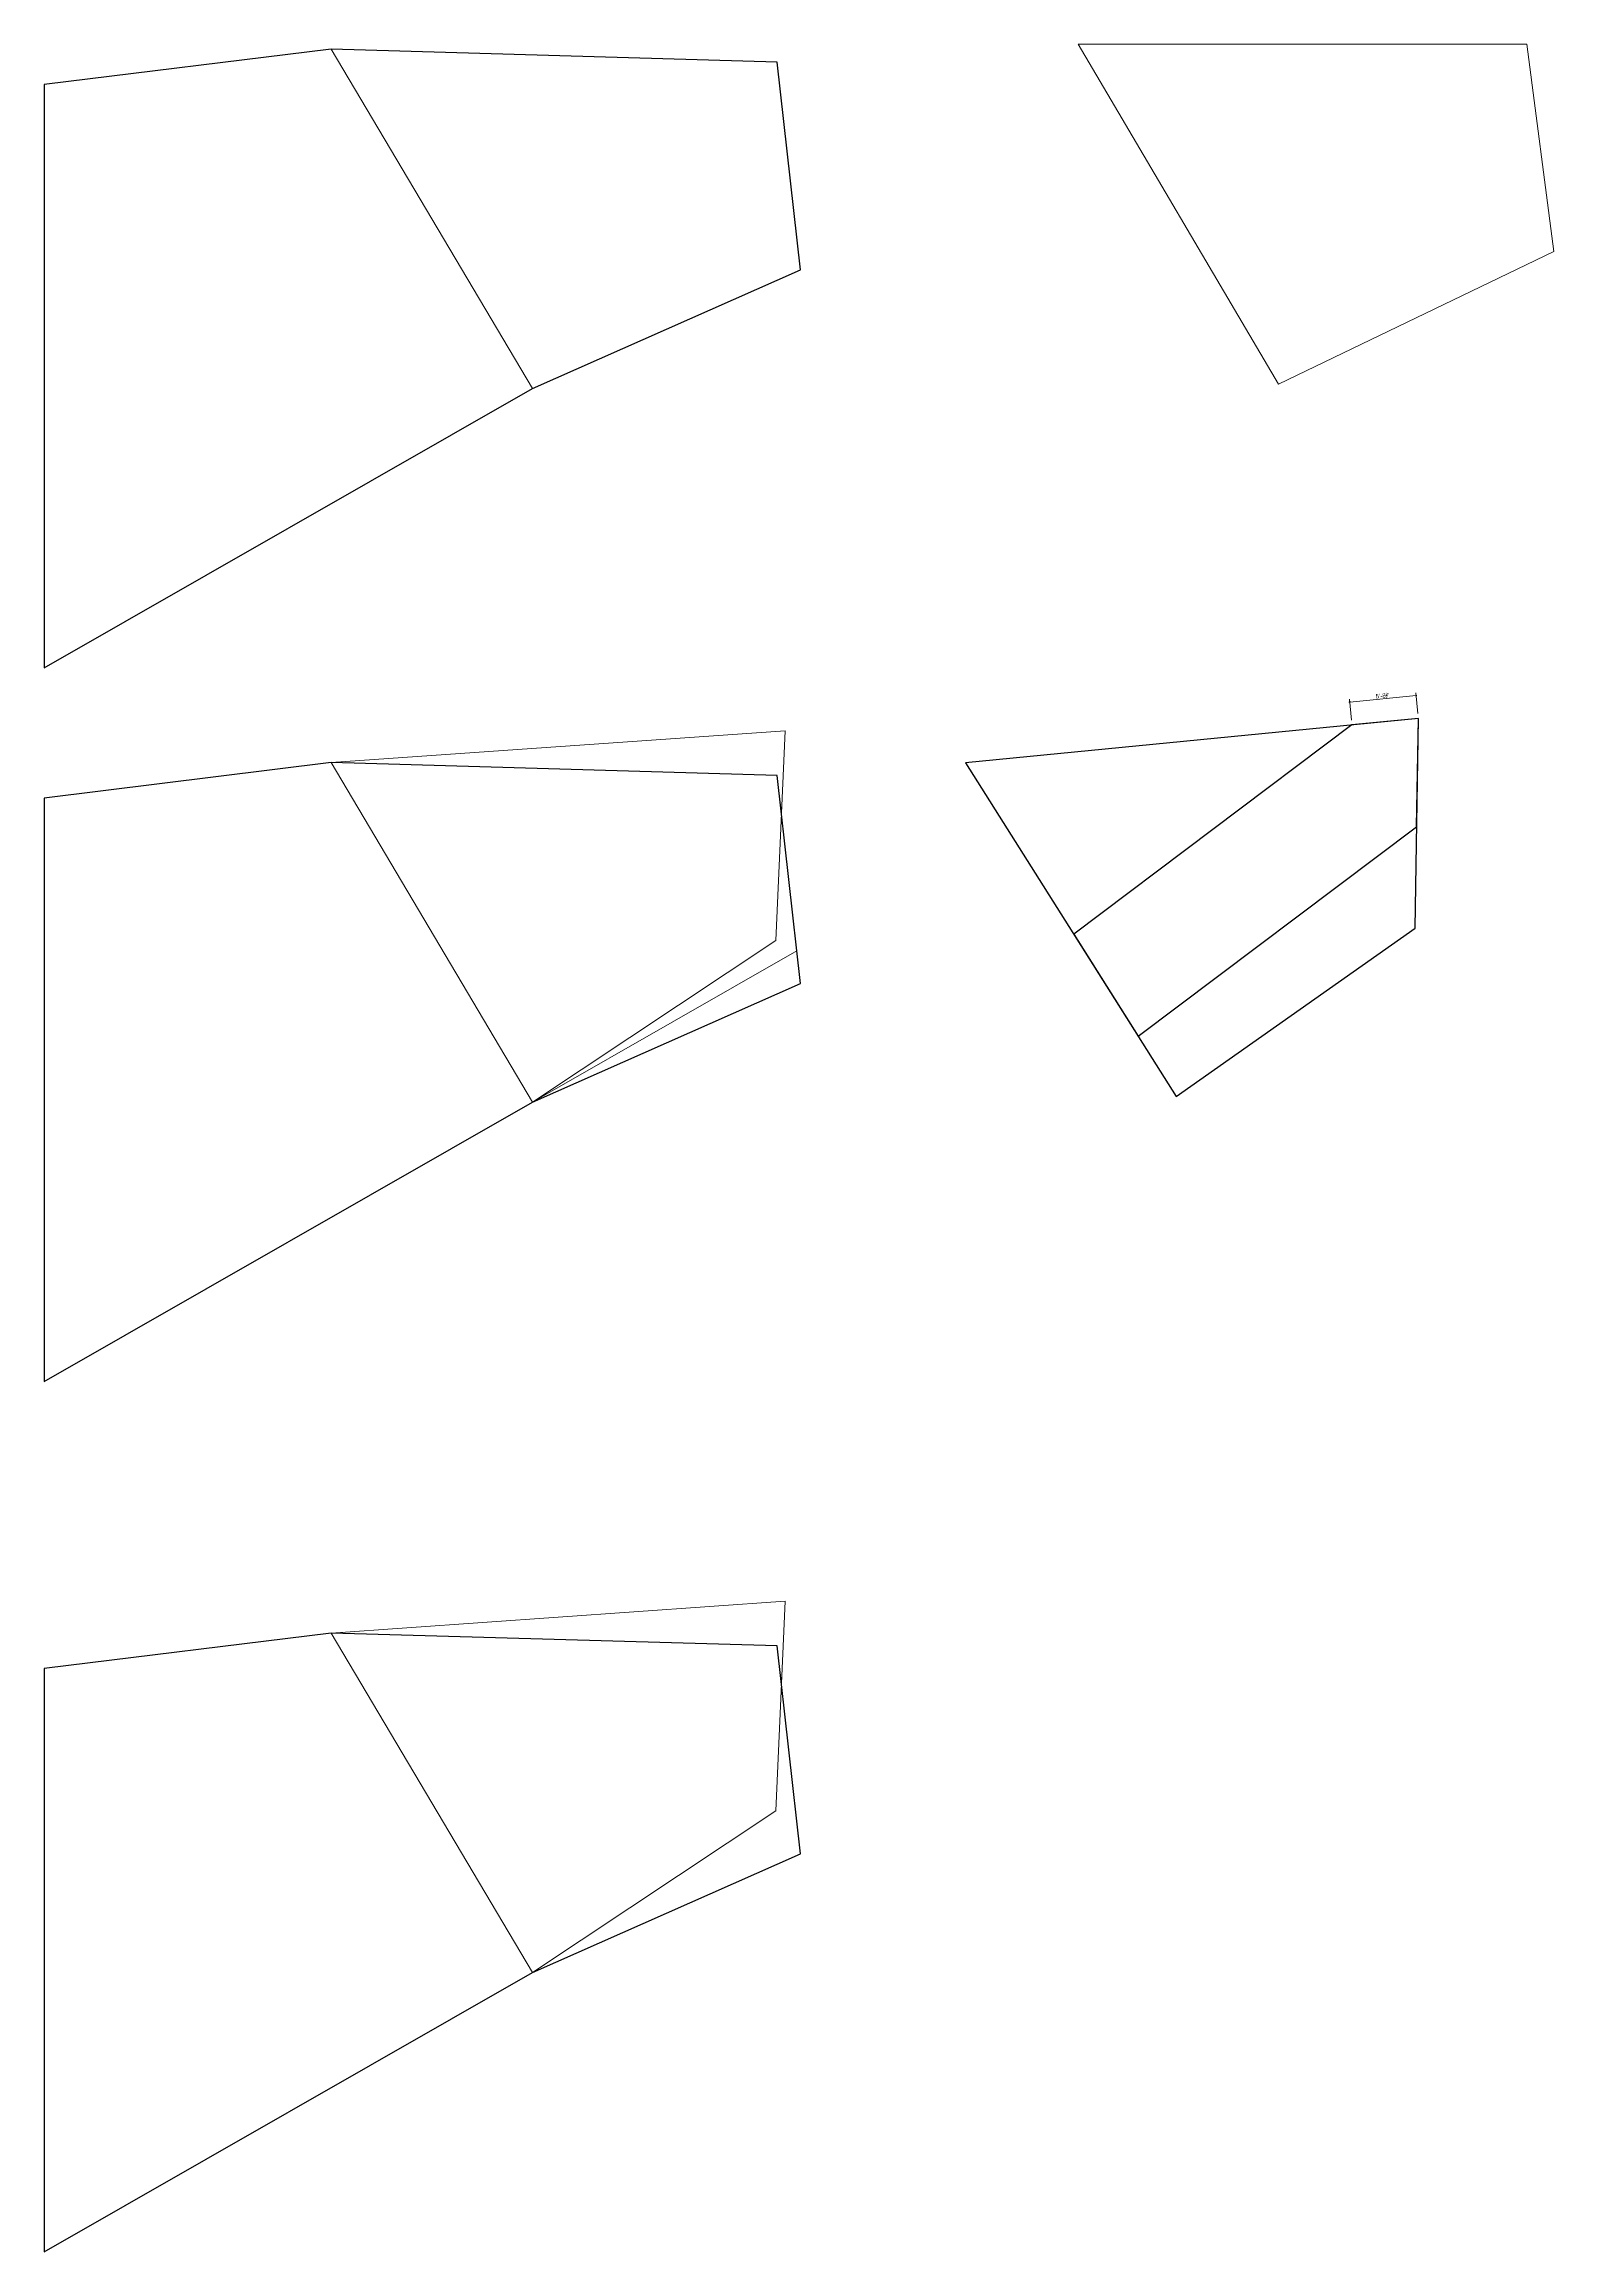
# Model space of a CAD drawing. Header units: inches. Extents: x 20273 to 74670, y -14357 to 735.
# Drawn here: x 61993 to 63538, y -10867 to -8609 of the extents above; entities that cross this region are included whole.
import ezdxf

# ---------------------------------------------------------------- set-up
doc = ezdxf.new("R2010")
doc.units = ezdxf.units.IN
doc.header["$LTSCALE"] = 5
doc.header["$MEASUREMENT"] = 0
doc.layers.add('A-WALL', color=7, linetype='Continuous', lineweight=9)
doc.layers.add('DOOR', color=62, linetype='Continuous', lineweight=0)
doc.layers.add('DIM', color=5, linetype='Continuous')
doc.layers.add('WALL', color=7, linetype='Continuous')
doc.layers.add('dim line', color=7, linetype='Continuous', lineweight=15, true_color=0xfab2b2)
doc.styles.get("Standard").update_dxf_attribs({"font": 'arial.ttf'})
doc.dimstyles.new('Standard$0', dxfattribs={"dimtxt": 6, "dimasz": 4, "dimexe": 3, "dimexo": 6, "dimgap": 3, "dimtad": 1, "dimdec": 1, "dimzin": 0, "dimdsep": 46, "dimlunit": 4, "dimtxsty": 'Standard', "dimcen": 0.09, "dimclrd": 6, "dimclre": 6, "dimclrt": 7, "dimadec": 0, "dimazin": 0, "dimtfac": 1, "dimtdec": 1, "dimtix": 1, "dimtofl": 0, "dimtmove": 1, "dimatfit": 3, "dimfxl": 1, "dimtolj": 1, "dimtzin": 0, "dimlwd": 18, "dimlwe": 18, "dimarcsym": 0})

# ---------------------------------------------------------------- blocks, each defined once
blk = doc.blocks.new('oblique')
at = {"color": 0, "lineweight": -2}
blk.add_line((0.25, 0.25), (-0.25, -0.25), dxfattribs=at)
at = {"layer": 'dim line', "lineweight": 9}
for p, q in [((-0.4375, 0), (0.4375, 0)), ((0, 0.4375), (0, -0.4375))]:
    blk.add_line(p, q, dxfattribs=at)
blk = doc.blocks.new('*D712')
at = {"layer": 'A-WALL', "color": 47, "lineweight": 0, "ltscale": 5, "transparency": 16777216}
for p, q in [((63331, -9300.2), (63328.9, -9278.7)), ((63399, -9293.5), (63396.9, -9272.1))]:
    blk.add_line(p, q, dxfattribs=at)
at = {"layer": 'A-WALL', "color": 33, "lineweight": 0, "ltscale": 5, "transparency": 16777216}
blk.add_line((63397.2, -9275.1), (63329.2, -9281.7), dxfattribs=at)
at = {"layer": 'Defpoints', "color": 0, "ltscale": 5, "transparency": 16777216}
for p in [(63329.2, -9281.7), (63331.5, -9305.1), (63399.5, -9298.5)]:
    blk.add_point(p, dxfattribs=at)
at = {"layer": 'A-WALL', "color": 33, "lineweight": 0, "ltscale": 5, "transparency": 16777216, "xscale": 2, "yscale": 2, "zscale": 2}
for p, rotation in [((63329.2, -9281.7), 185.5868752656696), ((63397.2, -9275.1), 5.586875265669606)]:
    blk.add_blockref('oblique', p, dxfattribs=dict(at, rotation=rotation))
at = {"layer": 'A-WALL', "color": 7, "ltscale": 5, "transparency": 16777216, "insert": (63362.9, -9275.2), "char_height": 4.5, "attachment_point": 5, "rotation": 5.5869}
blk.add_mtext('\\A1;5\'-8{\\H0.5x;\\S1/2;}"', dxfattribs=at)
blk = doc.blocks.new('_OBLIQUE')
at = {"color": 0, "linetype": 'ByBlock'}
blk.add_line((-0.5, -0.5), (0.5, 0.5), dxfattribs=at)

msp = doc.modelspace()

# ---------------------------------------------------------------- linework, layer by layer
at = {"layer": 'A-WALL', "ltscale": 5}
for p, q in [((62286.38, -8613.64), (62492.68, -8960.99)), ((63046.65, -9519.32), (63331.47, -9305.14)), ((62286.38, -9343.68), (62492.68, -9691.03)), ((63112.6, -9623.63), (63397.74, -9409.2)), ((63396.08, -9513.19), (63397.74, -9409.2)), ((61992.6, -9976.85), (62763.26, -9536.39)), ((63151.61, -9685.33), (63112.6, -9623.63))]:
    msp.add_line(p, q, dxfattribs=at)
for points in [[(62743.19, -8626.79), (62286.38, -8613.64), (62492.68, -8960.99), (62766.96, -8839.46)], [(62751.25, -9311.23), (62286.38, -9343.68), (62492.68, -9691.03), (62741.85, -9525.76)], [(62286.38, -9343.68), (61992.6, -9379.85), (61992.6, -9976.85), (62492.68, -9691.03)], [(62751.25, -10201.79), (62286.38, -10234.24), (62492.68, -10581.6), (62741.85, -10416.32)]]:
    msp.add_lwpolyline(points, close=True, dxfattribs=at)
at = {"layer": 'DIM', "lineweight": 30, "ltscale": 5}
for points in [[(62766.96, -8839.46), (62743.19, -8626.79), (62286.38, -8613.64), (61992.6, -8649.81), (61992.6, -9246.81), (62492.68, -8960.99)], [(62766.96, -9569.51), (62743.19, -9356.83), (62286.38, -9343.68), (61992.6, -9379.85), (61992.6, -9976.85), (62492.68, -9691.03)], [(62766.96, -10460.07), (62743.19, -10247.39), (62286.38, -10234.24), (61992.6, -10270.41), (61992.6, -10867.41), (62492.68, -10581.6)]]:
    msp.add_lwpolyline(points, close=True, dxfattribs=at)
at = {"layer": 'DOOR', "lineweight": 13}
msp.add_lwpolyline([(63510.54, -8608.51), (63051.16, -8608.51), (63256.26, -8956.58), (63538.24, -8820.71)], close=True, dxfattribs=at)
at = {"layer": 'WALL', "color": 30, "linetype": 'ByBlock', "ltscale": 5, "true_color": 0xf8991e}
for p, q in [((63399.51, -9298.48), (62935.72, -9343.85)), ((63396.08, -9513.19), (63399.51, -9298.48)), ((62935.72, -9343.85), (63151.61, -9685.33)), ((63151.61, -9685.33), (63396.08, -9513.19))]:
    msp.add_line(p, q, dxfattribs=at)
msp.add_lwpolyline([(63399.51, -9298.48), (63331.47, -9305.14), (63046.65, -9519.32), (63112.6, -9623.63), (63397.74, -9409.2)], close=True, dxfattribs=at)

# ---------------------------------------------------------------- dimensions: what is measured, and where the dimension line sits
at = {"layer": 'A-WALL', "ltscale": 5}
dim = msp.add_aligned_dim(p1=(63399.51, -9298.48), p2=(63331.47, -9305.14), distance=-23.52, dimstyle='Standard$0', override={"dimtxt": 4.5, "dimasz": 2, "dimexo": 5, "dimgap": 0.5, "dimzin": 12, "dimpost": '\\X', "dimblk": 'oblique', "dimcen": 3, "dimclrd": 33, "dimclre": 47, "dimtfac": 0.5, "dimfxl": 3, "dimlwd": 0, "dimlwe": 0}, dxfattribs=at)
dim.commit()
dim.dimension.update_dxf_attribs({"geometry": '*D712', "text_midpoint": (63362.89, -9275.24)})

doc.saveas('drawing.dxf')
